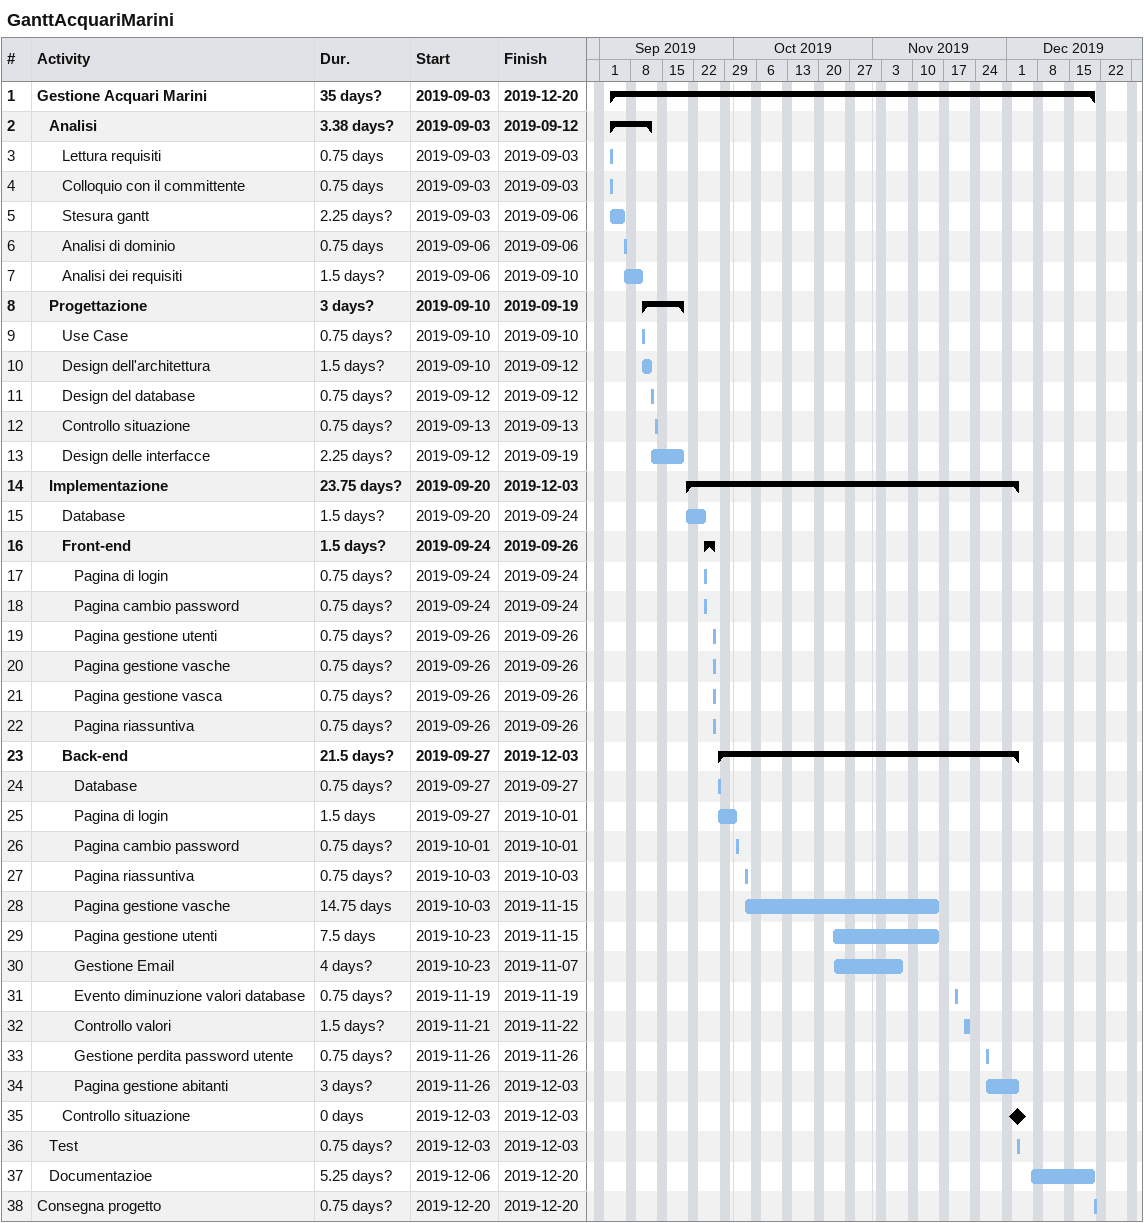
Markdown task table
GanttAcquariMarini

| ID | Level | Task | Duration | Start | Finish |
|---|---|---|---|---|---|
| 1 | 1 | **Gestione Acquari Marini** | 35d? | 2019-09-03 | 2019-12-20 |
| 2 | 2 | **Analisi** | 3.38d? | 2019-09-03 | 2019-09-12 |
| 3 | 3 | Lettura requisiti | 0.75d | 2019-09-03 | 2019-09-03 |
| 4 | 3 | Colloquio con il committente | 0.75d | 2019-09-03 | 2019-09-03 |
| 5 | 3 | Stesura gantt | 2.25d? | 2019-09-03 | 2019-09-06 |
| 6 | 3 | Analisi di dominio | 0.75d | 2019-09-06 | 2019-09-06 |
| 7 | 3 | Analisi dei requisiti | 1.5d? | 2019-09-06 | 2019-09-10 |
| 8 | 2 | **Progettazione** | 3d? | 2019-09-10 | 2019-09-19 |
| 9 | 3 | Use Case | 0.75d? | 2019-09-10 | 2019-09-10 |
| 10 | 3 | Design dell'architettura | 1.5d? | 2019-09-10 | 2019-09-12 |
| 11 | 3 | Design del database | 0.75d? | 2019-09-12 | 2019-09-12 |
| 12 | 3 | Controllo situazione | 0.75d? | 2019-09-13 | 2019-09-13 |
| 13 | 3 | Design delle interfacce | 2.25d? | 2019-09-12 | 2019-09-19 |
| 14 | 2 | **Implementazione** | 23.75d? | 2019-09-20 | 2019-12-03 |
| 15 | 3 | Database | 1.5d? | 2019-09-20 | 2019-09-24 |
| 16 | 3 | **Front-end** | 1.5d? | 2019-09-24 | 2019-09-26 |
| 17 | 4 | Pagina di login | 0.75d? | 2019-09-24 | 2019-09-24 |
| 18 | 4 | Pagina cambio password | 0.75d? | 2019-09-24 | 2019-09-24 |
| 19 | 4 | Pagina gestione utenti | 0.75d? | 2019-09-26 | 2019-09-26 |
| 20 | 4 | Pagina gestione vasche | 0.75d? | 2019-09-26 | 2019-09-26 |
| 21 | 4 | Pagina gestione vasca | 0.75d? | 2019-09-26 | 2019-09-26 |
| 22 | 4 | Pagina riassuntiva | 0.75d? | 2019-09-26 | 2019-09-26 |
| 23 | 3 | **Back-end** | 21.5d? | 2019-09-27 | 2019-12-03 |
| 24 | 4 | Database | 0.75d? | 2019-09-27 | 2019-09-27 |
| 25 | 4 | Pagina di login | 1.5d | 2019-09-27 | 2019-10-01 |
| 26 | 4 | Pagina cambio password | 0.75d? | 2019-10-01 | 2019-10-01 |
| 27 | 4 | Pagina riassuntiva | 0.75d? | 2019-10-03 | 2019-10-03 |
| 28 | 4 | Pagina gestione vasche | 14.75d | 2019-10-03 | 2019-11-15 |
| 29 | 4 | Pagina gestione utenti | 7.5d | 2019-10-23 | 2019-11-15 |
| 30 | 4 | Gestione Email | 4d? | 2019-10-23 | 2019-11-07 |
| 31 | 4 | Evento diminuzione valori database | 0.75d? | 2019-11-19 | 2019-11-19 |
| 32 | 4 | Controllo valori | 1.5d? | 2019-11-21 | 2019-11-22 |
| 33 | 4 | Gestione perdita password utente | 0.75d? | 2019-11-26 | 2019-11-26 |
| 34 | 4 | Pagina gestione abitanti | 3d? | 2019-11-26 | 2019-12-03 |
| 35 | 3 | Controllo situazione | 0d | 2019-12-03 | 2019-12-03 |
| 36 | 2 | Test | 0.75d? | 2019-12-03 | 2019-12-03 |
| 37 | 2 | Documentazioe | 5.25d? | 2019-12-06 | 2019-12-20 |
| 38 | 1 | Consegna progetto | 0.75d? | 2019-12-20 | 2019-12-20 |
